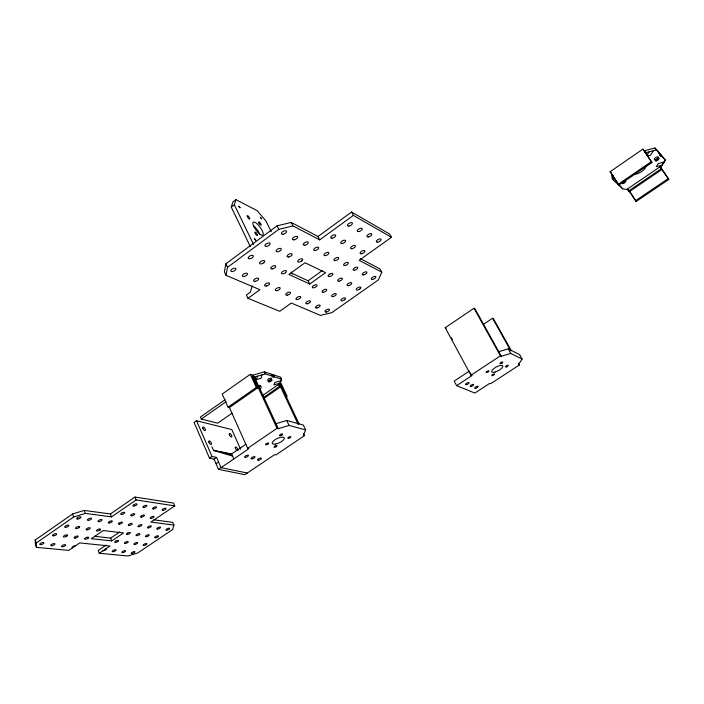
<?xml version="1.0" encoding="UTF-8"?>
<svg xmlns="http://www.w3.org/2000/svg" width="704" height="704" viewBox="0 0 704 704"><rect width="100%" height="100%" fill="white"/><g stroke="black" fill="none" stroke-linecap="round" stroke-linejoin="round"><path stroke-width="1.06" d="M248.002 298.346L279.726 311.309L291.306 303.037L320.452 315.401L331.866 312.62L378.409 279.875L381.797 272.149L359.128 260.348L391.424 237.31L353.373 215.389L319.739 239.862L318.014 236.491L291.192 222.446L277.059 225.861L225.861 263.815L224.365 271.85L225.984 275.308L259.908 289.705L248.002 298.346L246.418 295.002L250.422 292.081L252.146 285.938M225.984 275.308L227.498 267.3L225.861 263.815M153.93 519.825L172.77 522.377L173.897 525.114L172.577 529.593L137.676 553.01L127.97 555.984L99.246 553.274L98.182 550.466L106.181 545.028M250.334 246.594L231.255 207.099L234.326 204.767L235.937 199.681L257.004 210.558L265.883 220.845L271.234 231.678M231.255 207.099L232.883 201.995L235.937 199.681M279.69 384.894L281.521 379.218L280.57 377.203L273.31 374.81L271.286 374.757L271.894 374.334L272.844 376.367L272.237 376.79L274.27 376.834L281.521 379.218L279.998 383.134L273.918 384.912L274.762 382.536L280.931 380.741M257.576 376.138L256.423 379.614L260.92 378.312L262.09 374.836M276.012 423.685L286.748 420.455L303.345 425.075L305.642 429.942L303.336 435.318L304.55 435.635L303.618 433.664M660.616 167.622L665.368 160.072L660.035 153.604L659.331 154.088L660.625 156.042L661.338 155.558L665.368 160.072L661.901 165.238L656.269 166.681L658.319 163.53L664.022 162.07M646.835 155.496L649.185 151.8M653.356 150.744L650.408 155.373L647.803 156.024M498.766 351.692L508.191 348.876L519.587 354.596L522.104 359.066L518.514 364.593L519.35 364.998L490.626 383.724L489.755 383.354L474.866 393.061L456.606 385.669L454.177 381.11L469.383 371.078M227.498 267.3L278.793 229.346L292.943 225.914L319.739 239.862M318.014 236.491L351.586 212.01L389.682 234.08L391.424 237.31M291.192 272.967L308.114 280.773L322.177 270.67M309.734 284.038L325.591 272.668L305.017 262.759L288.851 274.463L309.734 284.038L308.114 280.773M271.894 374.334L264.37 371.844L252.903 375.162L250.281 374.326L222.191 394.055L228.061 407.176L229.398 407.546L257.646 387.86L252.542 376.807M225.095 399.722L200.429 416.997L201.326 419.038L217.694 423.174L232.082 413.186M240.583 449.24L231.827 429.581L196.522 420.728L194.066 422.453L209.51 458.154L214.069 459.122L216.559 457.424L221.012 467.641L247.315 473.018M201.326 419.038L226.01 401.764M99.246 553.274L109.93 546.022L79.684 542.916L68.79 550.396L36.432 547.342L35.358 544.368L35.2 540.038L72.521 513.999L84.146 510.409L110.414 513.955L134.948 497.042L173.589 503.07L174.75 505.877L150.867 522.069L173.897 525.114M228.061 407.176L256.335 387.464L257.646 387.86M36.432 547.342L36.282 543.03L73.656 517L85.29 513.392L111.549 516.868L136.118 499.963L174.75 505.877M262.205 395.78L278.458 384.507L280.914 385.282L298.98 423.799M264.035 397.162L279.4 386.514L280.544 386.874L263.402 398.754M610.078 171.741L642.954 149.098L647.768 155.443L646.466 153.463L644.996 151.879L651.974 162.501L618.913 185.099L610.078 171.741L611.653 173.254L612.022 177.927L613.281 179.898L622.67 188.813L628.082 189.772L627.352 189.068L659.93 166.874L668.8 179.423L636.161 201.485L629.367 191.338M209.51 458.154L212.01 456.447L216.559 457.424M658.539 153.199L659.243 152.715L660.537 154.669L659.833 155.153L660.625 156.042M618.138 184.36L651.244 161.718L651.974 162.501M211.966 446.873L213.514 450.428L231.607 453.974L245.854 444.259M94.521 536.307L110.678 538.094L119.715 531.942M229.363 407.466L247.65 448.316L277.024 428.322L278.318 428.674L289.062 425.418L305.642 429.942M111.769 540.918L123.526 532.919L103.224 530.534L91.3 538.71L111.769 540.918L110.678 538.094M214.069 459.122L218.504 469.348L248.978 448.624L247.65 448.316M628.593 190.995L661.206 168.81L661.848 169.506L629.27 191.655L627.352 189.068M456.606 385.669L471.856 375.637L470.932 375.241L445.227 327.703L473.994 308.246L474.901 308.739L501.31 356.259L510.734 353.426L522.104 359.066M635.439 200.798L668.122 178.693M304.55 435.635L275.906 454.907L274.666 454.617L244.869 474.663L218.504 469.348M483.507 324.324L492.562 318.261L493.416 318.718L511.412 350.83M470.932 375.241L500.421 355.837L501.31 356.259M252.903 375.162L253.854 377.221L265.32 373.894L272.844 376.367M645.735 152.671L656.348 149.987L660.537 154.669M644.433 150.691L655.046 148.016L659.243 152.715M102.969 550.748L103.092 550.766A2.094 0.704 -22.1 0 0 105.679 549.894A2.094 0.704 -22.1 0 0 106.128 548.759L105.934 548.733M72.591 547.791L72.38 547.765A2.165 0.739 -21.6 0 1 72.802 546.586A2.165 0.739 -21.6 0 1 75.486 545.697L75.618 545.714M216.163 463.698L218.539 461.965M231.449 454.414L213.514 450.428L232.549 456.104M285.956 396.018L287.17 396.387L281.195 383.671L279.558 383.152M253.854 377.221L254.892 379.315M280.896 385.308L279.673 384.921L298.267 424.53M445.227 327.703L446.169 328.17M360.272 258.606L380.134 268.998L381.797 272.149M615.155 180.91L616.73 182.398M619.08 184.642L622.67 188.813M660.035 153.604L661.338 155.558M655.046 148.016L656.348 149.987M660.73 167.182L668.8 179.423M660.572 167.57L661.848 169.506M659.93 166.874L661.206 168.81M642.954 149.098L651.244 161.718M629.438 190.995L636.161 201.485M628.038 189.728L629.27 191.655M612.7 175.366L618.913 185.099M518.294 363.106L519.35 364.998M492.562 318.261L510.69 350.618M508.191 348.876L510.734 353.426M473.994 308.246L500.421 355.837M451.326 337.7L452.364 339.61M470.369 372.9L471.856 375.637M351.586 212.01L353.373 215.389M291.192 222.446L292.943 225.914M277.059 225.861L278.793 229.346M291.183 272.07L292.16 274.041M234.326 204.767L253.51 244.341M278.458 384.507L279.4 386.514M273.31 374.81L274.27 376.834M272.703 375.232L273.662 377.256M264.37 371.844L265.32 373.894M286.748 420.455L289.062 425.418M255.156 377.634L256.106 379.694M278.318 428.674L254.39 376.851L253.088 376.438L277.024 428.322M250.281 374.326L256.335 387.464M231.607 453.974L233.798 458.946M196.522 420.728L212.01 456.447M134.948 497.042L136.118 499.963M110.414 513.955L111.549 516.868M84.146 510.409L85.29 513.392M72.521 513.999L73.656 517M35.2 540.038L36.282 543.03M612.911 175.226L613.281 179.898M253.343 225.535A8.061 2.499 53.4 0 1 259.926 234.758M267.775 380.389A2.094 0.836 -25.1 0 1 269.606 378.391A2.094 0.836 -25.1 0 1 271.19 379.166M258.878 385.695A6.512 2.596 -24.8 0 1 259.97 389.224M260.234 385.414A6.512 2.605 -24.8 0 1 259.037 387.2M237.706 450.446A2.059 0.845 55.9 0 1 235.435 448.466A2.059 0.845 55.9 0 1 236.324 447.278A2.059 0.845 55.9 0 1 237.846 450.261M655.028 159.658A2.27 0.889 -32.9 0 1 654.711 158.418A2.27 0.889 -32.9 0 1 657.395 156.807A2.27 0.889 -32.9 0 1 657.932 157.916M623.172 181.694A2.218 0.862 -32.2 0 1 625.786 181.386A2.218 0.862 -32.2 0 1 622.908 183.621A2.218 0.862 -32.2 0 1 622.758 182.01M645.638 166.197A7.022 2.746 -32.6 0 1 641.837 171.424A7.022 2.746 -32.6 0 1 634.7 174.02M656.374 159.861L657.897 159.095L656.374 159.861M261.589 218.768L260.366 217.351L261.589 218.768M623.128 182.556L624.589 181.799L623.128 182.556M255.737 240.214L254.443 238.7L255.737 240.214M240.029 207.715L238.744 206.21L240.029 207.715M269.456 380.82L270.899 380.362L269.456 380.82M280.342 250.589L279.77 250.994A2.798 1.329 -26.3 0 1 276.716 251.706L276.364 251.522A2.798 1.329 -26.3 0 1 277.438 249.269A2.798 1.329 -26.3 0 1 280.834 248.486A2.798 1.329 -26.3 0 1 280.342 250.589M263.789 262.724L263.226 263.129A2.781 1.32 -25.8 0 1 260.172 263.85L259.811 263.666A2.781 1.32 -25.8 0 1 260.753 261.518A2.781 1.32 -25.8 0 1 264.106 260.603L264.466 260.788A2.781 1.32 -25.8 0 1 263.789 262.724M301.778 260.938L301.224 261.325A2.728 1.258 -26.6 0 1 298.267 262.029L297.933 261.844A2.728 1.258 -26.6 0 1 299.024 259.679A2.728 1.258 -26.6 0 1 302.306 258.905A2.728 1.258 -26.6 0 1 301.778 260.938M285.551 272.703L284.997 273.09A2.71 1.25 -26.2 0 1 282.049 273.803L281.706 273.627A2.71 1.25 -26.2 0 1 282.665 271.559A2.71 1.25 -26.2 0 1 285.912 270.662L286.255 270.838A2.71 1.25 -26.2 0 1 285.551 272.703M329.56 274.199L329.014 274.578A2.622 1.17 -27 0 0 329.358 276.584A2.622 1.17 -27 0 0 332.869 274.155A2.622 1.17 -27 0 0 329.56 274.199M313.764 285.498L313.218 285.877A2.614 1.153 -26.6 0 0 313.606 287.848A2.614 1.153 -26.6 0 0 317.082 285.428A2.614 1.153 -26.6 0 0 313.764 285.498M359.885 288.966L359.366 289.326A2.534 1.082 -27.3 0 1 356.673 290.004L356.382 289.846A2.534 1.082 -27.3 0 1 357.509 287.892A2.534 1.082 -27.3 0 1 360.501 287.135A2.534 1.082 -27.3 0 1 359.885 288.966M344.573 299.763L344.045 300.115A2.517 1.074 -27 0 1 341.361 300.802L341.062 300.652A2.517 1.074 -27 0 1 342.074 298.778A2.517 1.074 -27 0 1 345.039 297.924L345.33 298.082A2.517 1.074 -27 0 1 344.573 299.763M79.112 527.569L78.698 527.85A2.226 0.783 -21.6 0 1 76.164 528.616L75.821 528.563A2.226 0.783 -21.6 0 1 76.322 527.278A2.226 0.783 -21.6 0 1 79.138 526.425A2.226 0.783 -21.6 0 1 79.112 527.569M66.994 535.955L66.581 536.228A2.226 0.783 -21.4 0 1 64.046 537.002L63.694 536.95A2.226 0.783 -21.4 0 1 64.108 535.735A2.226 0.783 -21.4 0 1 66.862 534.82L67.214 534.873A2.226 0.783 -21.4 0 1 66.994 535.955M99.994 530.024L99.581 530.297A2.174 0.757 -22 0 1 97.126 531.054L96.791 531.001A2.174 0.757 -22 0 1 97.319 529.751A2.174 0.757 -22 0 1 100.056 528.915A2.174 0.757 -22 0 1 99.994 530.024M88.044 538.226L87.639 538.498A2.174 0.748 -21.8 0 1 85.175 539.255L84.832 539.211A2.174 0.748 -21.8 0 1 85.272 538.014A2.174 0.748 -21.8 0 1 87.956 537.126L88.29 537.17A2.174 0.748 -21.8 0 1 88.044 538.226M127.389 533.174L126.984 533.447A2.103 0.713 -22.5 0 0 127.723 534.442A2.103 0.713 -22.5 0 0 130.337 532.717A2.103 0.713 -22.5 0 0 127.389 533.174M115.658 541.147L115.262 541.411A2.103 0.713 -22.3 0 0 116.019 542.397A2.103 0.713 -22.3 0 0 118.615 540.672A2.103 0.713 -22.3 0 0 115.658 541.147M157.837 536.826L157.441 537.09A2.033 0.678 -22.9 0 1 155.162 537.803L154.862 537.759A2.033 0.678 -22.9 0 1 155.452 536.58A2.033 0.678 -22.9 0 1 157.986 535.788A2.033 0.678 -22.9 0 1 157.837 536.826M146.362 544.535L145.966 544.799A2.033 0.669 -22.7 0 1 143.686 545.512L143.387 545.468A2.033 0.669 -22.7 0 1 143.889 544.35A2.033 0.669 -22.7 0 1 146.379 543.514L146.678 543.55A2.033 0.669 -22.7 0 1 146.362 544.535M281.917 434.984L281.574 435.204A1.672 0.607 -25 0 1 279.77 435.697L279.576 435.618A1.672 0.607 -25 0 1 280.315 434.491A1.672 0.607 -25 0 1 282.313 433.954A1.672 0.607 -25 0 1 281.917 434.984M268.03 444.048L267.687 444.268A1.663 0.607 -24.7 0 1 265.742 444.717A1.663 0.607 -24.7 0 1 266.288 443.652A1.663 0.607 -24.7 0 1 268.33 443.018L268.523 443.089A1.663 0.607 -24.7 0 1 268.03 444.048M274.991 446.081L274.648 446.292A1.646 0.59 -24.9 0 0 274.27 447.295A1.646 0.59 -24.9 0 0 276.241 446.758A1.646 0.59 -24.9 0 0 276.962 445.658L276.769 445.588A1.646 0.59 -24.9 0 0 274.991 446.081M501.987 363.088L501.644 363.299A1.575 0.537 -28.4 0 1 500.078 363.713L499.954 363.625A1.575 0.537 -28.4 0 1 500.905 362.481A1.575 0.537 -28.4 0 1 502.638 362.023A1.575 0.537 -28.4 0 1 501.987 363.088M488.171 371.862L487.819 372.073A1.575 0.537 -28.2 0 1 486.165 372.442A1.575 0.537 -28.2 0 1 486.948 371.351A1.575 0.537 -28.2 0 1 488.743 370.797L488.875 370.876A1.575 0.537 -28.2 0 1 488.171 371.862M492.888 374.378L492.545 374.59A1.558 0.519 -28.2 0 0 491.92 375.619A1.558 0.519 -28.2 0 0 493.627 375.162A1.558 0.519 -28.2 0 0 494.56 374.044L494.428 373.956A1.558 0.519 -28.2 0 0 492.888 374.378M255.649 232.373L255.358 232.206A2.033 0.634 53.4 0 0 255.103 233.262A2.033 0.634 53.4 0 0 256.837 235.347A2.033 0.634 53.4 0 0 257.391 234.661L257.206 234.256A2.033 0.634 53.4 0 0 255.649 232.373M249.286 218.856L248.987 218.689A2.024 0.625 53.2 0 1 247.306 216.542A2.024 0.625 53.2 0 1 247.72 215.697A2.024 0.625 53.2 0 1 249.471 217.703L249.656 218.099A2.024 0.625 53.2 0 1 249.286 218.856M125.347 543.479A2.077 0.695 -22.4 0 0 128.242 541.79A2.077 0.695 -22.4 0 0 125.33 542.194A2.077 0.695 -22.4 0 0 125.347 543.479M109.287 522.966A2.182 0.766 -22.1 0 0 112.314 521.18A2.182 0.766 -22.1 0 0 109.234 521.576A2.182 0.766 -22.1 0 0 109.287 522.966M136.972 535.612A2.077 0.704 -22.6 0 0 139.885 533.914A2.077 0.704 -22.6 0 0 136.981 534.301A2.077 0.704 -22.6 0 0 136.972 535.612M77.792 519.006A2.253 0.81 -21.6 0 0 80.907 517.158A2.253 0.81 -21.6 0 0 77.66 517.554A2.253 0.81 -21.6 0 0 77.792 519.006M113.23 551.681A2.077 0.686 -22.3 0 0 116.107 549.991A2.077 0.686 -22.3 0 0 113.186 550.414A2.077 0.686 -22.3 0 0 113.23 551.681M65.806 527.331A2.253 0.801 -21.4 0 0 68.904 525.501A2.253 0.801 -21.4 0 0 65.648 525.906A2.253 0.801 -21.4 0 0 65.806 527.331M53.61 535.806A2.253 0.792 -21.2 0 0 56.681 533.984A2.253 0.792 -21.2 0 0 53.425 534.406A2.253 0.792 -21.2 0 0 53.61 535.806M40.902 544.641A2.244 0.783 -21.1 0 0 43.956 542.828A2.244 0.783 -21.1 0 0 40.691 543.268A2.244 0.783 -21.1 0 0 40.902 544.641M138.899 526.698A2.112 0.722 -22.6 0 0 141.856 524.964A2.112 0.722 -22.6 0 0 138.917 525.351A2.112 0.722 -22.6 0 0 138.899 526.698M88.51 520.353A2.226 0.792 -21.8 0 0 91.59 518.531A2.226 0.792 -21.8 0 0 88.405 518.918A2.226 0.792 -21.8 0 0 88.51 520.353M51.876 545.706A2.218 0.774 -21.3 0 0 54.903 543.91A2.218 0.774 -21.3 0 0 51.682 544.35A2.218 0.774 -21.3 0 0 51.876 545.706M141.486 517.123A2.138 0.739 -22.7 0 0 144.487 515.363A2.138 0.739 -22.7 0 0 141.504 515.733A2.138 0.739 -22.7 0 0 141.486 517.123M166.804 530.209A2.042 0.686 -23.1 0 0 169.69 528.528A2.042 0.686 -23.1 0 0 166.883 528.906A2.042 0.686 -23.1 0 0 166.804 530.209M122.769 552.605A2.05 0.678 -22.4 0 0 125.629 550.942A2.05 0.678 -22.4 0 0 122.742 551.355A2.05 0.678 -22.4 0 0 122.769 552.605M134.798 544.491A2.05 0.686 -22.6 0 0 137.676 542.81A2.05 0.686 -22.6 0 0 134.807 543.224A2.05 0.686 -22.6 0 0 134.798 544.491M75.152 538.111A2.2 0.766 -21.6 0 0 78.179 536.334A2.2 0.766 -21.6 0 0 75.02 536.747A2.2 0.766 -21.6 0 0 75.152 538.111M163.046 510.303A2.121 0.739 -23 0 0 166.03 508.552A2.121 0.739 -23 0 0 163.108 508.904A2.121 0.739 -23 0 0 163.046 510.303M151.078 518.426A2.112 0.73 -22.8 0 0 154.044 516.683A2.112 0.73 -22.8 0 0 151.114 517.062A2.112 0.73 -22.8 0 0 151.078 518.426M133.936 506.035A2.191 0.783 -22.5 0 0 137.007 504.231A2.191 0.783 -22.5 0 0 133.945 504.592A2.191 0.783 -22.5 0 0 133.936 506.035M121.713 514.43A2.182 0.774 -22.3 0 0 124.766 512.635A2.182 0.774 -22.3 0 0 121.695 513.014A2.182 0.774 -22.3 0 0 121.713 514.43M131.701 515.794A2.156 0.757 -22.5 0 0 134.728 514.017A2.156 0.757 -22.5 0 0 131.701 514.386A2.156 0.757 -22.5 0 0 131.701 515.794M143.836 507.487A2.165 0.766 -22.7 0 0 146.881 505.701A2.165 0.766 -22.7 0 0 143.862 506.062A2.165 0.766 -22.7 0 0 143.836 507.487M153.534 508.913A2.138 0.748 -22.8 0 0 156.552 507.135A2.138 0.748 -22.8 0 0 153.586 507.496A2.138 0.748 -22.8 0 0 153.534 508.913M132.123 553.52A2.033 0.669 -22.6 0 0 134.957 551.866A2.033 0.669 -22.6 0 0 132.123 552.279A2.033 0.669 -22.6 0 0 132.123 553.52M146.344 536.703A2.059 0.686 -22.8 0 0 149.239 535.022A2.059 0.686 -22.8 0 0 146.379 535.41A2.059 0.686 -22.8 0 0 146.344 536.703M157.687 529.056A2.059 0.695 -22.9 0 0 160.591 527.366A2.059 0.695 -22.9 0 0 157.74 527.745A2.059 0.695 -22.9 0 0 157.687 529.056M62.621 546.753A2.191 0.757 -21.4 0 0 65.63 544.975A2.191 0.757 -21.4 0 0 62.462 545.415A2.191 0.757 -21.4 0 0 62.621 546.753M119.354 524.234A2.156 0.748 -22.3 0 0 122.364 522.465A2.156 0.748 -22.3 0 0 119.328 522.852A2.156 0.748 -22.3 0 0 119.354 524.234M129.228 525.474A2.13 0.739 -22.5 0 0 132.202 523.732A2.13 0.739 -22.5 0 0 129.219 524.119A2.13 0.739 -22.5 0 0 129.228 525.474M148.386 527.886A2.086 0.713 -22.8 0 0 151.316 526.178A2.086 0.713 -22.8 0 0 148.421 526.557A2.086 0.713 -22.8 0 0 148.386 527.886M99 521.673A2.209 0.783 -22 0 0 102.062 519.869A2.209 0.783 -22 0 0 98.93 520.265A2.209 0.783 -22 0 0 99 521.673M87.182 529.822A2.2 0.774 -21.8 0 0 90.226 528.026A2.2 0.774 -21.8 0 0 87.076 528.431A2.2 0.774 -21.8 0 0 87.182 529.822M244.068 276.487A2.772 1.302 -25.3 0 0 247.438 273.715A2.772 1.302 -25.3 0 0 243.241 274.384A2.772 1.302 -25.3 0 0 244.068 276.487M348.471 285.639A2.561 1.109 -27.2 0 0 351.727 283.087A2.561 1.109 -27.2 0 0 348.022 283.721A2.561 1.109 -27.2 0 0 348.471 285.639M363.678 274.877A2.57 1.118 -27.6 0 0 366.96 272.298A2.57 1.118 -27.6 0 0 363.264 272.914A2.57 1.118 -27.6 0 0 363.678 274.877M333.018 296.586A2.552 1.1 -26.9 0 0 336.239 294.061A2.552 1.1 -26.9 0 0 332.526 294.703A2.552 1.1 -26.9 0 0 333.018 296.586M372.654 279.4A2.543 1.091 -27.7 0 0 375.91 276.857A2.543 1.091 -27.7 0 0 372.275 277.473A2.543 1.091 -27.7 0 0 372.654 279.4M316.941 307.965A2.534 1.091 -26.5 0 0 320.126 305.466A2.534 1.091 -26.5 0 0 316.404 306.134A2.534 1.091 -26.5 0 0 316.941 307.965M326.357 312.03A2.508 1.065 -26.6 0 0 329.516 309.575A2.508 1.065 -26.6 0 0 325.855 310.235A2.508 1.065 -26.6 0 0 326.357 312.03M368.35 236.922A2.702 1.232 -28.2 0 0 371.8 234.177A2.702 1.232 -28.2 0 0 367.928 234.758A2.702 1.232 -28.2 0 0 368.35 236.922M358.758 231.563A2.737 1.258 -28.1 0 0 362.234 228.774A2.737 1.258 -28.1 0 0 358.301 229.354A2.737 1.258 -28.1 0 0 358.758 231.563M351.982 248.679A2.684 1.223 -27.7 0 0 355.397 245.96A2.684 1.223 -27.7 0 0 351.516 246.558A2.684 1.223 -27.7 0 0 351.982 248.679M342.223 243.496A2.719 1.25 -27.6 0 0 345.664 240.733A2.719 1.25 -27.6 0 0 341.722 241.331A2.719 1.25 -27.6 0 0 342.223 243.496M332.218 238.181A2.754 1.285 -27.5 0 0 335.685 235.374A2.754 1.285 -27.5 0 0 331.672 235.972A2.754 1.285 -27.5 0 0 332.218 238.181M348.911 226.072A2.772 1.294 -28 0 0 352.422 223.23A2.772 1.294 -28 0 0 348.418 223.81A2.772 1.294 -28 0 0 348.911 226.072M361.495 253.73A2.649 1.188 -27.8 0 0 364.874 251.046A2.649 1.188 -27.8 0 0 361.064 251.645A2.649 1.188 -27.8 0 0 361.495 253.73M377.696 242.15A2.666 1.197 -28.3 0 0 381.11 239.439A2.666 1.197 -28.3 0 0 377.309 240.02A2.666 1.197 -28.3 0 0 377.696 242.15M258.843 222.948A1.998 0.607 53.4 0 0 261.07 225.148A1.998 0.607 53.4 0 0 259.82 222.49A1.998 0.607 53.4 0 0 258.843 222.948M253.748 226.318A8.061 2.482 53.4 0 0 262.742 235.18A8.061 2.482 53.4 0 0 257.673 224.4A8.061 2.482 53.4 0 0 253.748 226.318M269.113 381.85A2.094 0.836 -25.1 0 0 272.087 380.002A2.094 0.836 -25.1 0 0 269.271 380.222A2.094 0.836 -25.1 0 0 269.113 381.85M266.226 286.062A2.702 1.232 -25.7 0 0 269.544 283.369A2.702 1.232 -25.7 0 0 265.496 284.038A2.702 1.232 -25.7 0 0 266.226 286.062M272.316 268.919A2.746 1.285 -26 0 0 275.704 266.156A2.746 1.285 -26 0 0 271.586 266.807A2.746 1.285 -26 0 0 272.316 268.919M288.693 256.978A2.763 1.294 -26.4 0 0 292.116 254.179A2.763 1.294 -26.4 0 0 288.015 254.813A2.763 1.294 -26.4 0 0 288.693 256.978M323.523 292.257A2.578 1.126 -26.7 0 0 326.77 289.696A2.578 1.126 -26.7 0 0 322.995 290.338A2.578 1.126 -26.7 0 0 323.523 292.257M339.126 281.16A2.596 1.135 -27.1 0 0 342.408 278.573A2.596 1.135 -27.1 0 0 338.642 279.206A2.596 1.135 -27.1 0 0 339.126 281.16M345.048 265.487A2.64 1.179 -27.4 0 0 348.383 262.83A2.64 1.179 -27.4 0 0 344.564 263.446A2.64 1.179 -27.4 0 0 345.048 265.487M297.414 299.526A2.596 1.144 -26.2 0 0 300.643 296.956A2.596 1.144 -26.2 0 0 296.798 297.625A2.596 1.144 -26.2 0 0 297.414 299.526M315.269 250.483A2.737 1.276 -27 0 0 318.701 247.702A2.737 1.276 -27 0 0 314.679 248.318A2.737 1.276 -27 0 0 315.269 250.483M304.814 245.212A2.772 1.311 -26.9 0 0 308.282 242.396A2.772 1.311 -26.9 0 0 304.181 243.003A2.772 1.311 -26.9 0 0 304.814 245.212M354.482 270.239A2.605 1.153 -27.5 0 0 357.79 267.626A2.605 1.153 -27.5 0 0 354.033 268.242A2.605 1.153 -27.5 0 0 354.482 270.239M335.368 260.612A2.675 1.206 -27.3 0 0 338.747 257.919A2.675 1.206 -27.3 0 0 334.858 258.535A2.675 1.206 -27.3 0 0 335.368 260.612M325.45 255.614A2.702 1.241 -27.2 0 0 328.847 252.877A2.702 1.241 -27.2 0 0 324.896 253.493A2.702 1.241 -27.2 0 0 325.45 255.614M287.276 295.152A2.631 1.179 -26 0 0 290.541 292.547A2.631 1.179 -26 0 0 286.625 293.207A2.631 1.179 -26 0 0 287.276 295.152M276.892 290.664A2.666 1.206 -25.9 0 0 280.174 288.015A2.666 1.206 -25.9 0 0 276.197 288.684A2.666 1.206 -25.9 0 0 276.892 290.664M255.288 281.336A2.737 1.267 -25.5 0 0 258.632 278.608A2.737 1.267 -25.5 0 0 254.514 279.277A2.737 1.267 -25.5 0 0 255.288 281.336M307.296 303.802A2.57 1.118 -26.3 0 0 310.508 301.268A2.57 1.118 -26.3 0 0 306.724 301.928A2.57 1.118 -26.3 0 0 307.296 303.802M283.061 234.247A2.851 1.382 -26.6 0 0 286.59 231.334A2.851 1.382 -26.6 0 0 282.339 231.95A2.851 1.382 -26.6 0 0 283.061 234.247M266.605 246.382A2.834 1.364 -26.1 0 0 270.09 243.505A2.834 1.364 -26.1 0 0 265.839 244.13A2.834 1.364 -26.1 0 0 266.605 246.382M249.902 258.702A2.825 1.355 -25.6 0 0 253.343 255.851A2.825 1.355 -25.6 0 0 249.084 256.502A2.825 1.355 -25.6 0 0 249.902 258.702M232.54 271.506A2.807 1.338 -25.1 0 0 235.937 268.69A2.807 1.338 -25.1 0 0 231.669 269.359A2.807 1.338 -25.1 0 0 232.54 271.506M294.087 239.809A2.816 1.346 -26.7 0 0 297.581 236.94A2.816 1.346 -26.7 0 0 293.41 237.547A2.816 1.346 -26.7 0 0 294.087 239.809M275.282 444.11A6.635 2.402 -24.9 0 0 284.354 438.231A6.635 2.402 -24.9 0 0 275.123 439.657A6.635 2.402 -24.9 0 0 275.282 444.11M288.587 438.346A1.654 0.598 -25.1 0 0 290.849 436.876A1.654 0.598 -25.1 0 0 288.561 437.237A1.654 0.598 -25.1 0 0 288.587 438.346M252.19 458.814A2.13 0.757 -24.5 0 0 254.989 456.922A2.13 0.757 -24.5 0 0 251.918 457.494A2.13 0.757 -24.5 0 0 252.19 458.814M245.485 457.389A2.147 0.774 -24.4 0 0 248.486 455.541A2.147 0.774 -24.4 0 0 245.555 455.919A2.147 0.774 -24.4 0 0 245.485 457.389M258.465 460.266A2.112 0.748 -24.6 0 0 261.395 458.427A2.112 0.748 -24.6 0 0 258.5 458.841A2.112 0.748 -24.6 0 0 258.465 460.266M202.849 428.314A2.112 0.889 55.3 0 0 205.278 430.522A2.112 0.889 55.3 0 0 204.142 427.495A2.112 0.889 55.3 0 0 202.849 428.314M229.372 434.782A2.05 0.836 55.6 0 0 231.704 436.92A2.05 0.836 55.6 0 0 230.569 433.972A2.05 0.836 55.6 0 0 229.372 434.782M208.894 442.226A2.121 0.898 55.6 0 0 211.332 444.426A2.121 0.898 55.6 0 0 210.188 441.373A2.121 0.898 55.6 0 0 208.894 442.226M475.666 388.335A1.989 0.669 -27.9 0 0 478.183 386.443A1.989 0.669 -27.9 0 0 475.367 387.191A1.989 0.669 -27.9 0 0 475.666 388.335M470.897 386.54A2.006 0.678 -27.9 0 0 473.704 384.701A2.006 0.678 -27.9 0 0 471.134 385.132A2.006 0.678 -27.9 0 0 470.897 386.54M466.585 384.604A2.015 0.686 -27.8 0 0 469.154 382.677A2.015 0.686 -27.8 0 0 466.312 383.407A2.015 0.686 -27.8 0 0 466.585 384.604M506.352 366.907A1.566 0.528 -28.4 0 0 508.297 365.402A1.566 0.528 -28.4 0 0 506.07 366.036A1.566 0.528 -28.4 0 0 506.352 366.907M495.035 372.055A6.266 2.121 -28.3 0 0 502.806 366.001A6.266 2.121 -28.3 0 0 493.874 368.526A6.266 2.121 -28.3 0 0 495.035 372.055M656.436 160.846A2.27 0.88 -32.9 0 0 659.085 158.365A2.27 0.88 -32.9 0 0 655.899 159.377A2.27 0.88 -32.9 0 0 656.436 160.846"/></g></svg>
